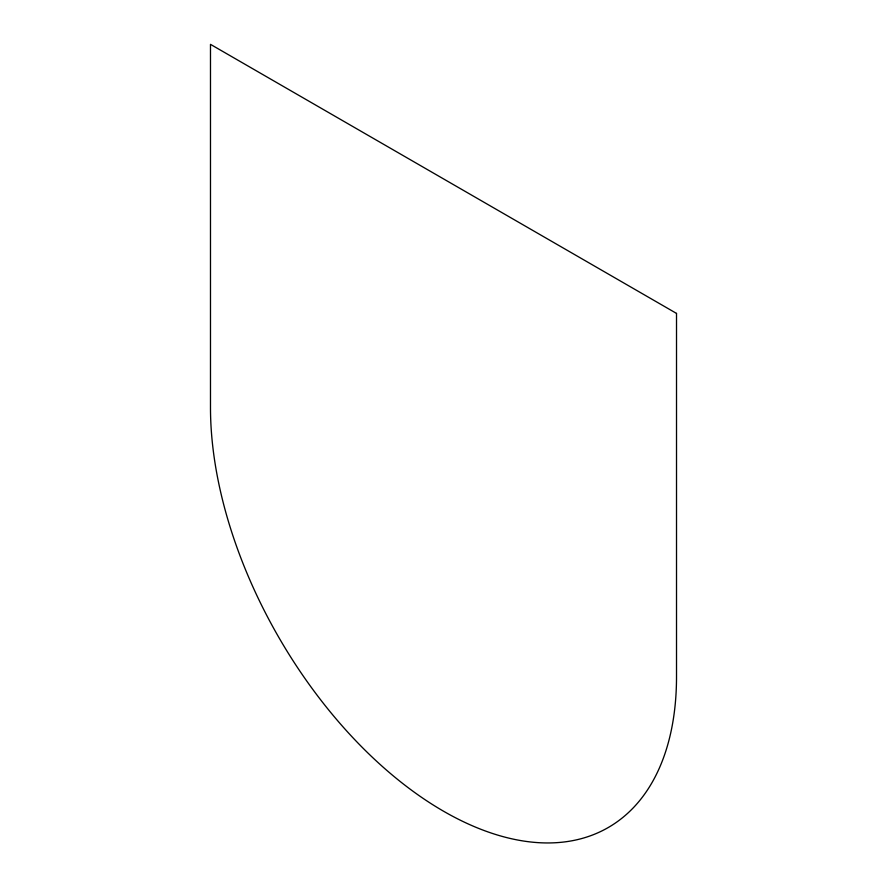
<?xml version="1.0" encoding="UTF-8"?>
<svg xmlns="http://www.w3.org/2000/svg" width="887" height="887" viewBox="0 0 887 887"><rect width="100%" height="100%" fill="white"/><g stroke="black" fill="none" stroke-linecap="round" stroke-linejoin="round"><path stroke-width="1.33" d="M676.515 313.41L210.485 44.35L210.485 407.588A329.543 190.261 60 0 0 443.5 811.195A329.543 190.261 60 0 0 676.515 676.659L676.515 313.41"/></g></svg>
